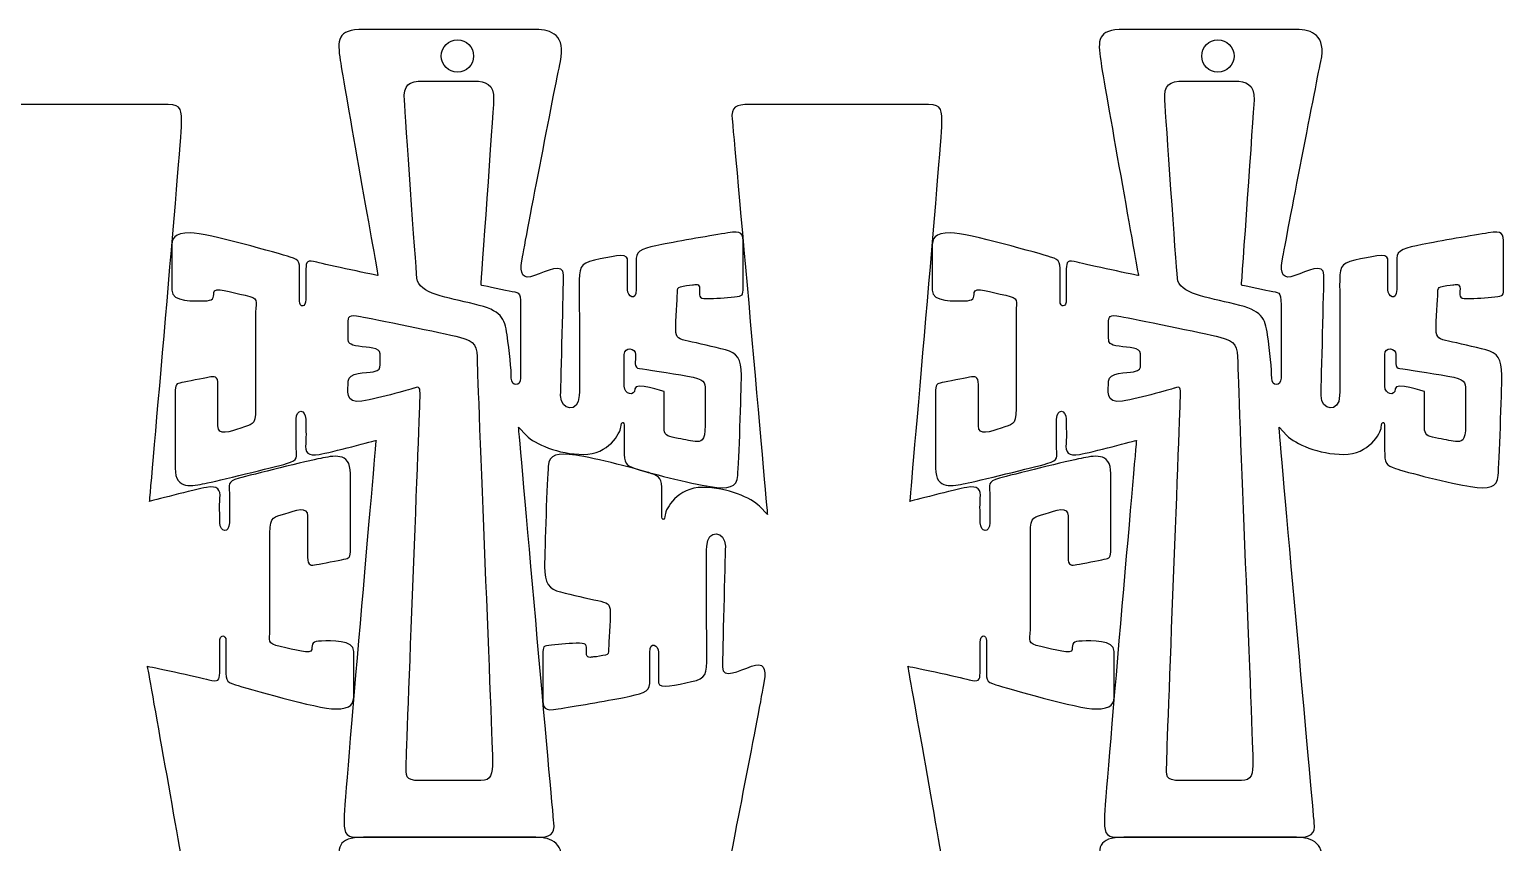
# Model space of a CAD drawing. Extents: x 0 to 3293, y 160 to 1701.
# Drawn here: x 1949 to 3293, y 960 to 1701 of the extents above; entities that cross this region are included whole.
import ezdxf

# ---------------------------------------------------------------- set-up
doc = ezdxf.new("R2010")
doc.units = 0
doc.layers.add('H0110_Printing_Least_9', color=7, linetype='CONTINUOUS')

msp = doc.modelspace()

# ---------------------------------------------------------------- linework, layer by layer
at = {"layer": 'H0110_Printing_Least_9', "color": 1}
for points in [[(2410.73324, 1700.665157), (2253.516244, 1700.665157)], [(3103.670722, 1700.665157), (2946.453726, 1700.665157)], [(2308.105242, 1653.687159), (2355.052241, 1653.687159)], [(3001.042725, 1653.687159), (3047.989724, 1653.687159)], [(2075.668248, 1632.312859), (1912.476252, 1632.312859)], [(2768.605831, 1632.312859), (2605.413835, 1632.312859)], [(2599.579235, 1465.796163), (2599.579235, 1505.023162)], [(3292.516718, 1465.796163), (3292.516718, 1505.023162)], [(2078.953248, 1501.938162), (2078.953248, 1463.151163)], [(2494.089238, 1463.592163), (2494.089238, 1491.580163)], [(2502.237237, 1492.241163), (2502.237237, 1463.812163)], [(2771.890731, 1501.938162), (2771.890731, 1463.151163)], [(3187.02672, 1463.592163), (3187.02672, 1491.580163)], [(3195.17472, 1492.241163), (3195.17472, 1463.812163)], [(2201.181245, 1482.544163), (2201.181245, 1454.777164)], [(2894.118728, 1482.544163), (2894.118728, 1454.777164)], [(2195.455245, 1453.234164), (2195.455245, 1474.831163)], [(2888.392728, 1453.234164), (2888.392728, 1474.831163)], [(2155.373246, 1443.097164), (2155.373246, 1355.166166)], [(2396.81324, 1449.934164), (2396.81324, 1383.017165)], [(2848.310729, 1443.097164), (2848.310729, 1355.166166)], [(3089.750723, 1449.934164), (3089.750723, 1383.017165)], [(2239.722244, 1419.296165), (2239.722244, 1432.519164)], [(2932.659727, 1419.296165), (2932.659727, 1432.519164)], [(2268.792243, 1395.054165), (2268.792243, 1405.192165)], [(2491.336238, 1375.661166), (2491.336238, 1404.420165)], [(2961.729726, 1395.054165), (2961.729726, 1405.192165)], [(3184.27372, 1375.661166), (3184.27372, 1404.420165)], [(2121.017247, 1339.519167), (2121.017247, 1377.077166)], [(2527.563237, 1337.977167), (2527.563237, 1370.813166)], [(2565.003236, 1372.355166), (2565.003236, 1339.740167)], [(2813.95473, 1339.519167), (2813.95473, 1377.077166)], [(3220.500719, 1337.977167), (3220.500719, 1370.813166)], [(3257.940719, 1372.355166), (3257.940719, 1339.740167)], [(2082.036248, 1369.270166), (2082.036248, 1300.953167)], [(2774.973731, 1369.270166), (2774.973731, 1300.953167)], [(2192.372245, 1318.583167), (2192.372245, 1345.690166)], [(2885.309728, 1318.583167), (2885.309728, 1345.690166)], [(2394.98524, 1338.197167), (2402.25224, 1330.704167)], [(2491.225238, 1338.638167), (2491.225238, 1317.702167)], [(3087.922723, 1338.197167), (3095.189723, 1330.704167)], [(3184.16272, 1338.638167), (3184.16272, 1317.702167)], [(2241.722244, 1227.699869), (2241.722244, 1296.016868)], [(2934.659827, 1227.699869), (2934.659827, 1296.016868)], [(2131.386247, 1278.386868), (2131.386247, 1251.279869)], [(2525.470837, 1258.331869), (2525.470837, 1279.267868)], [(2824.323829, 1278.386868), (2824.323829, 1251.279869)], [(2621.710834, 1258.772869), (2614.443835, 1266.265868)], [(2202.741245, 1257.450869), (2202.741245, 1219.89287)], [(2895.678828, 1257.450869), (2895.678828, 1219.89287)], [(2168.385246, 1153.872871), (2168.385246, 1241.803869)], [(2861.322828, 1153.872871), (2861.322828, 1241.803869)], [(2122.577247, 1114.425872), (2122.577247, 1142.192871)], [(2128.303247, 1143.735871), (2128.303247, 1122.138872)], [(2815.51483, 1114.425872), (2815.51483, 1142.192871)], [(2821.240829, 1143.735871), (2821.240829, 1122.138872)], [(2244.805244, 1095.032873), (2244.805244, 1133.818872)], [(2417.11684, 1131.173872), (2417.11684, 1091.946873)], [(2514.458837, 1104.728872), (2514.458837, 1133.157872)], [(2522.606837, 1133.377872), (2522.606837, 1105.389872)], [(2937.742827, 1095.032873), (2937.742827, 1133.818872)], [(2360.684241, 1016.335175), (2305.185242, 1016.335175)], [(3053.621724, 1016.335175), (2998.122725, 1016.335175)], [(2248.090244, 964.657176), (2411.28124, 964.657176)], [(2410.73324, 964.657376), (2253.516244, 964.657376)], [(2941.027726, 964.657176), (3104.218722, 964.657176)], [(3103.758422, 964.657376), (2946.541426, 964.657376)]]:
    msp.add_lwpolyline(points, dxfattribs=at)
for points in [[(2339.266242, 1691.219158)], [(3032.203724, 1691.219158)], [(2585.705235, 1515.382162)], [(3278.642718, 1515.382162)], [(2548.926236, 1384.917165)], [(3241.863719, 1384.917165)], [(2430.990839, 1081.587873)], [(2360.684241, 1016.335175)], [(3053.621724, 1016.335175)]]:
    msp.add_lwpolyline(points, close=True, dxfattribs=at)
for points in [[(2253.516244, 1700.665157), (2229.224244, 1700.665157), (2229.770244, 1691.105158), (2232.499244, 1672.260158)], [(2433.114239, 1671.440158), (2438.300239, 1695.475158), (2424.926239, 1700.665157), (2410.73324, 1700.665157)], [(2946.453726, 1700.665157), (2922.161727, 1700.665157), (2922.707727, 1691.105158), (2925.436727, 1672.260158)], [(3126.051722, 1671.440158), (3131.237722, 1695.475158), (3117.863722, 1700.665157), (3103.670722, 1700.665157)], [(2324.524242, 1676.478158), (2324.524242, 1684.619158), (2331.124242, 1691.219158), (2339.266242, 1691.219158)], [(2339.266242, 1691.219158), (2347.408241, 1691.219158), (2354.008241, 1684.619158), (2354.008241, 1676.478158)], [(3017.461725, 1676.478158), (3017.461725, 1684.619158), (3024.061724, 1691.219158), (3032.203724, 1691.219158)], [(3032.203724, 1691.219158), (3040.345724, 1691.219158), (3046.945724, 1684.619158), (3046.945724, 1676.478158)], [(2232.499244, 1672.260158), (2235.228244, 1653.414159), (2266.890243, 1476.427163), (2266.890243, 1476.427163)], [(2339.266242, 1661.737158), (2331.124242, 1661.737158), (2324.524242, 1668.337158), (2324.524242, 1676.478158)], [(2354.008241, 1676.478158), (2354.008241, 1668.337158), (2347.408241, 1661.737158), (2339.266242, 1661.737158)], [(2397.90424, 1489.810163), (2399.81524, 1501.282162), (2427.928239, 1647.405159), (2433.114239, 1671.440158)], [(2925.436727, 1672.260158), (2928.165727, 1653.414159), (2959.827726, 1476.427163), (2959.827726, 1476.427163)], [(3032.203724, 1661.737158), (3024.061724, 1661.737158), (3017.461725, 1668.337158), (3017.461725, 1676.478158)], [(3046.945724, 1676.478158), (3046.945724, 1668.337158), (3040.345724, 1661.737158), (3032.203724, 1661.737158)], [(3090.841723, 1489.810163), (3092.752723, 1501.282162), (3120.865722, 1647.405159), (3126.051722, 1671.440158)], [(2290.909243, 1635.933159), (2289.818243, 1650.136159), (2295.004243, 1653.687159), (2308.105242, 1653.687159)], [(2355.052241, 1653.687159), (2364.059241, 1653.687159), (2373.066241, 1650.956159), (2372.247241, 1636.480159)], [(2983.846725, 1635.933159), (2982.755725, 1650.136159), (2987.941725, 1653.687159), (3001.042725, 1653.687159)], [(3047.989724, 1653.687159), (3056.996724, 1653.687159), (3066.003723, 1650.956159), (3065.184723, 1636.480159)], [(2087.780248, 1613.80086), (2087.780248, 1626.582859), (2088.221248, 1632.312859), (2075.668248, 1632.312859)], [(2302.373242, 1473.969163), (2301.009242, 1487.898163), (2292.001243, 1621.731159), (2290.909243, 1635.933159)], [(2372.247241, 1636.480159), (2371.428241, 1622.004159), (2360.511241, 1467.960163), (2360.511241, 1467.960163)], [(2605.413835, 1632.312859), (2593.301835, 1632.312859), (2588.235835, 1630.108859), (2589.557835, 1618.86986)], [(2780.71783, 1613.80086), (2780.71783, 1626.582859), (2781.15883, 1632.312859), (2768.605831, 1632.312859)], [(2995.310725, 1473.969163), (2993.946725, 1487.898163), (2984.938725, 1621.731159), (2983.846725, 1635.933159)], [(3065.184723, 1636.480159), (3064.365723, 1622.004159), (3053.448724, 1467.960163), (3053.448724, 1467.960163)], [(2058.710249, 1270.672868), (2058.710249, 1270.672868), (2087.780248, 1601.01886), (2087.780248, 1613.80086)], [(2589.557835, 1618.86986), (2590.878835, 1607.63086), (2621.710834, 1258.772869), (2621.710834, 1258.772869)], [(2751.647831, 1270.672868), (2751.647831, 1270.672868), (2780.71783, 1601.01886), (2780.71783, 1613.80086)], [(2095.911248, 1515.382162), (2080.495248, 1515.382162), (2078.953248, 1510.312162), (2078.953248, 1501.938162)], [(2186.866245, 1493.343163), (2177.396246, 1496.208163), (2111.327247, 1515.382162), (2095.911248, 1515.382162)], [(2525.582237, 1504.802162), (2510.165237, 1501.717162), (2502.237237, 1499.954163), (2502.237237, 1492.241163)], [(2585.705235, 1515.382162), (2572.711236, 1513.179162), (2540.998236, 1507.888162), (2525.582237, 1504.802162)], [(2599.579235, 1505.023162), (2599.579235, 1514.940162), (2598.698235, 1517.584162), (2585.705235, 1515.382162)], [(2788.84873, 1515.382162), (2773.432731, 1515.382162), (2771.890731, 1510.312162), (2771.890731, 1501.938162)], [(2879.803728, 1493.343163), (2870.333728, 1496.208163), (2804.26473, 1515.382162), (2788.84873, 1515.382162)], [(3218.51972, 1504.802162), (3203.10272, 1501.717162), (3195.17472, 1499.954163), (3195.17472, 1492.241163)], [(3278.642718, 1515.382162), (3265.648718, 1513.179162), (3233.935719, 1507.888162), (3218.51972, 1504.802162)], [(3292.516718, 1505.023162), (3292.516718, 1514.940162), (3291.635718, 1517.584162), (3278.642718, 1515.382162)], [(2195.455245, 1474.831163), (2195.455245, 1488.715163), (2196.336245, 1490.478163), (2186.866245, 1493.343163)], [(2211.092245, 1488.715163), (2202.502245, 1491.139163), (2201.181245, 1489.156163), (2201.181245, 1482.544163)], [(2494.089238, 1491.580163), (2494.089238, 1497.530163), (2477.791238, 1493.343163), (2464.137238, 1490.478163)], [(2888.392728, 1474.831163), (2888.392728, 1488.715163), (2889.273728, 1490.478163), (2879.803728, 1493.343163)], [(2904.029727, 1488.715163), (2895.439728, 1491.139163), (2894.118728, 1489.156163), (2894.118728, 1482.544163)], [(3187.02672, 1491.580163), (3187.02672, 1497.530163), (3170.728721, 1493.343163), (3157.074721, 1490.478163)], [(2266.890243, 1476.427163), (2266.890243, 1476.427163), (2219.681245, 1486.291163), (2211.092245, 1488.715163)], [(2409.52024, 1476.427163), (2398.50824, 1472.293163), (2395.99424, 1478.339163), (2397.90424, 1489.810163)], [(2435.947239, 1477.255163), (2435.947239, 1488.274163), (2420.531239, 1480.561163), (2409.52024, 1476.427163)], [(2464.137238, 1490.478163), (2450.483239, 1487.613163), (2450.262239, 1483.426163), (2450.262239, 1466.897163)], [(2959.827726, 1476.427163), (2959.827726, 1476.427163), (2912.618727, 1486.291163), (2904.029727, 1488.715163)], [(3102.457722, 1476.427163), (3091.445723, 1472.293163), (3088.931723, 1478.339163), (3090.841723, 1489.810163)], [(3128.884722, 1477.255163), (3128.884722, 1488.274163), (3113.468722, 1480.561163), (3102.457722, 1476.427163)], [(3157.074721, 1490.478163), (3143.420721, 1487.613163), (3143.199721, 1483.426163), (3143.199721, 1466.897163)], [(2117.273247, 1461.168163), (2117.273247, 1466.457163), (2132.909247, 1461.168163), (2145.903246, 1458.523164)], [(2354.779241, 1450.480164), (2329.941242, 1456.489164), (2303.738242, 1460.039163), (2302.373242, 1473.969163)], [(2360.511241, 1467.960163), (2360.511241, 1467.960163), (2378.252241, 1464.136163), (2386.44024, 1462.497163)], [(2433.305239, 1367.066166), (2433.525239, 1380.950165), (2435.947239, 1466.236163), (2435.947239, 1477.255163)], [(2450.262239, 1466.897163), (2450.262239, 1450.369164), (2450.703239, 1383.154165), (2450.262239, 1367.066166)], [(2539.676237, 1460.286163), (2539.676237, 1464.694163), (2540.117236, 1465.796163), (2542.539236, 1466.236163)], [(2542.539236, 1466.236163), (2544.962236, 1466.677163), (2550.688236, 1467.999163), (2553.331236, 1467.999163)], [(2553.331236, 1467.999163), (2555.973236, 1467.999163), (2559.937236, 1469.983163), (2559.937236, 1464.253163)], [(2559.937236, 1464.253163), (2559.937236, 1458.523164), (2558.396236, 1455.438164), (2566.324236, 1455.438164)], [(2591.651235, 1457.201164), (2599.579235, 1458.082164), (2599.579235, 1457.862164), (2599.579235, 1465.796163)], [(2810.21073, 1461.168163), (2810.21073, 1466.457163), (2825.846729, 1461.168163), (2838.840729, 1458.523164)], [(3047.716724, 1450.480164), (3022.878724, 1456.489164), (2996.675725, 1460.039163), (2995.310725, 1473.969163)], [(3053.448724, 1467.960163), (3053.448724, 1467.960163), (3071.189723, 1464.136163), (3079.377723, 1462.497163)], [(3126.242722, 1367.066166), (3126.462722, 1380.950165), (3128.884722, 1466.236163), (3128.884722, 1477.255163)], [(3143.199721, 1466.897163), (3143.199721, 1450.369164), (3143.640721, 1383.154165), (3143.199721, 1367.066166)], [(3232.613719, 1460.286163), (3232.613719, 1464.694163), (3233.054719, 1465.796163), (3235.476719, 1466.236163)], [(3235.476719, 1466.236163), (3237.899719, 1466.677163), (3243.625719, 1467.999163), (3246.268719, 1467.999163)], [(3246.268719, 1467.999163), (3248.910719, 1467.999163), (3252.874719, 1469.983163), (3252.874719, 1464.253163)], [(3252.874719, 1464.253163), (3252.874719, 1458.523164), (3251.333719, 1455.438164), (3259.261719, 1455.438164)], [(3284.588718, 1457.201164), (3292.516718, 1458.082164), (3292.516718, 1457.862164), (3292.516718, 1465.796163)], [(2078.953248, 1463.151163), (2078.953248, 1451.912164), (2099.875248, 1453.454164), (2108.244247, 1453.454164)], [(2108.244247, 1453.454164), (2116.612247, 1453.454164), (2117.273247, 1455.879164), (2117.273247, 1461.168163)], [(2145.903246, 1458.523164), (2158.897246, 1455.879164), (2155.373246, 1453.454164), (2155.373246, 1443.097164)], [(2201.181245, 1454.777164), (2201.181245, 1446.843164), (2195.455245, 1447.284164), (2195.455245, 1453.234164)], [(2386.44024, 1462.497163), (2394.62924, 1460.859163), (2396.81324, 1462.497163), (2396.81324, 1449.934164)], [(2502.237237, 1463.812163), (2502.237237, 1452.353164), (2494.089238, 1457.642164), (2494.089238, 1463.592163)], [(2538.134237, 1427.009164), (2537.915237, 1434.502164), (2539.676237, 1455.879164), (2539.676237, 1460.286163)], [(2566.324236, 1455.438164), (2574.253236, 1455.438164), (2583.722235, 1456.319164), (2591.651235, 1457.201164)], [(2771.890731, 1463.151163), (2771.890731, 1451.912164), (2792.81273, 1453.454164), (2801.18173, 1453.454164)], [(2801.18173, 1453.454164), (2809.54973, 1453.454164), (2810.21073, 1455.879164), (2810.21073, 1461.168163)], [(2838.840729, 1458.523164), (2851.834729, 1455.879164), (2848.310729, 1453.454164), (2848.310729, 1443.097164)], [(2894.118728, 1454.777164), (2894.118728, 1446.843164), (2888.392728, 1447.284164), (2888.392728, 1453.234164)], [(3079.377723, 1462.497163), (3087.566723, 1460.859163), (3089.750723, 1462.497163), (3089.750723, 1449.934164)], [(3195.17472, 1463.812163), (3195.17472, 1452.353164), (3187.02672, 1457.642164), (3187.02672, 1463.592163)], [(3231.071719, 1427.009164), (3230.852719, 1434.502164), (3232.613719, 1455.879164), (3232.613719, 1460.286163)], [(3259.261719, 1455.438164), (3267.190718, 1455.438164), (3276.659718, 1456.319164), (3284.588718, 1457.201164)], [(2239.722244, 1432.519164), (2239.722244, 1439.791164), (2239.942244, 1441.113164), (2250.953244, 1439.130164)], [(2250.953244, 1439.130164), (2261.965243, 1437.146164), (2326.272242, 1424.144164), (2341.028241, 1420.398164)], [(2384.53024, 1422.518164), (2382.34624, 1437.916164), (2379.617241, 1444.471164), (2354.779241, 1450.480164)], [(2932.659727, 1432.519164), (2932.659727, 1439.791164), (2932.879727, 1441.113164), (2943.890726, 1439.130164)], [(2943.890726, 1439.130164), (2954.902726, 1437.146164), (3019.209725, 1424.144164), (3033.965724, 1420.398164)], [(3077.467723, 1422.518164), (3075.283723, 1437.916164), (3072.554723, 1444.471164), (3047.716724, 1450.480164)], [(2549.587236, 1416.651165), (2540.998236, 1418.414165), (2538.355237, 1419.516165), (2538.134237, 1427.009164)], [(3242.524719, 1416.651165), (3233.935719, 1418.414165), (3231.292719, 1419.516165), (3231.071719, 1427.009164)], [(2249.191244, 1412.023165), (2240.382244, 1413.566165), (2239.722244, 1414.888165), (2239.722244, 1419.296165)], [(2268.792243, 1405.192165), (2268.792243, 1411.362165), (2258.001244, 1410.481165), (2249.191244, 1412.023165)], [(2341.028241, 1420.398164), (2355.783241, 1416.651165), (2357.325241, 1412.023165), (2357.325241, 1397.699165)], [(2388.35124, 1383.017165), (2388.35124, 1390.938165), (2386.71424, 1407.121165), (2384.53024, 1422.518164)], [(2491.336238, 1404.420165), (2491.336238, 1412.023165), (2501.576237, 1410.701165), (2501.576237, 1404.420165)], [(2583.502235, 1408.718165), (2572.931236, 1411.362165), (2558.176236, 1414.888165), (2549.587236, 1416.651165)], [(2942.128726, 1412.023165), (2933.319727, 1413.566165), (2932.659727, 1414.888165), (2932.659727, 1419.296165)], [(2961.729726, 1405.192165), (2961.729726, 1411.362165), (2950.938726, 1410.481165), (2942.128726, 1412.023165)], [(3033.965724, 1420.398164), (3048.720724, 1416.651165), (3050.262724, 1412.023165), (3050.262724, 1397.699165)], [(3081.288723, 1383.017165), (3081.288723, 1390.938165), (3079.651723, 1407.121165), (3077.467723, 1422.518164)], [(3184.27372, 1404.420165), (3184.27372, 1412.023165), (3194.51372, 1410.701165), (3194.51372, 1404.420165)], [(3276.439718, 1408.718165), (3265.868718, 1411.362165), (3251.113719, 1414.888165), (3242.524719, 1416.651165)], [(2357.325241, 1397.699165), (2357.325241, 1383.374165), (2371.255241, 1045.260174), (2371.255241, 1033.855174)], [(2501.576237, 1404.420165), (2501.576237, 1398.140165), (2499.814238, 1392.410165), (2505.100237, 1391.749165)], [(2598.038235, 1385.578165), (2598.038235, 1400.784165), (2594.073235, 1406.073165), (2583.502235, 1408.718165)], [(3050.262724, 1397.699165), (3050.262724, 1383.374165), (3064.192723, 1045.260174), (3064.192723, 1033.855174)], [(3194.51372, 1404.420165), (3194.51372, 1398.140165), (3192.75172, 1392.410165), (3198.03772, 1391.749165)], [(3290.975718, 1385.578165), (3290.975718, 1400.784165), (3287.010718, 1406.073165), (3276.439718, 1408.718165)], [(2112.868247, 1383.815165), (2107.803247, 1382.713165), (2092.827248, 1380.069165), (2087.982248, 1378.967166)], [(2121.017247, 1377.077166), (2121.017247, 1385.104165), (2117.934247, 1384.917165), (2112.868247, 1383.815165)], [(2239.722244, 1380.289165), (2239.722244, 1388.223165), (2256.239244, 1387.782165), (2262.405243, 1388.884165)], [(2262.405243, 1388.884165), (2268.572243, 1389.986165), (2268.792243, 1392.189165), (2268.792243, 1395.054165)], [(2505.100237, 1391.749165), (2510.385237, 1391.088165), (2533.069237, 1387.562165), (2548.926236, 1384.917165)], [(2548.926236, 1384.917165), (2564.783236, 1382.272165), (2565.003236, 1379.187166), (2565.003236, 1372.355166)], [(2594.734235, 1294.342168), (2595.615235, 1305.361167), (2598.038235, 1370.372166), (2598.038235, 1385.578165)], [(2805.80573, 1383.815165), (2800.74073, 1382.713165), (2785.76473, 1380.069165), (2780.91973, 1378.967166)], [(2813.95473, 1377.077166), (2813.95473, 1385.104165), (2810.87173, 1384.917165), (2805.80573, 1383.815165)], [(2932.659727, 1380.289165), (2932.659727, 1388.223165), (2949.176726, 1387.782165), (2955.342726, 1388.884165)], [(2955.342726, 1388.884165), (2961.509726, 1389.986165), (2961.729726, 1392.189165), (2961.729726, 1395.054165)], [(3198.03772, 1391.749165), (3203.32272, 1391.088165), (3226.006719, 1387.562165), (3241.863719, 1384.917165)], [(3241.863719, 1384.917165), (3257.720719, 1382.272165), (3257.940719, 1379.187166), (3257.940719, 1372.355166)], [(3287.671718, 1294.342168), (3288.552718, 1305.361167), (3290.975718, 1370.372166), (3290.975718, 1385.578165)], [(2087.982248, 1378.967166), (2083.137248, 1377.865166), (2082.036248, 1377.865166), (2082.036248, 1369.270166)], [(2252.275244, 1361.998166), (2236.198244, 1359.353166), (2239.722244, 1372.355166), (2239.722244, 1380.289165)], [(2299.900243, 1373.843166), (2299.900243, 1373.843166), (2268.352243, 1364.642166), (2252.275244, 1361.998166)], [(2305.185242, 1366.901166), (2305.185242, 1374.339166), (2305.185242, 1375.826166), (2299.900243, 1373.843166)], [(2396.81324, 1383.017165), (2396.81324, 1375.097166), (2388.35124, 1375.097166), (2388.35124, 1383.017165)], [(2500.916237, 1373.182166), (2500.916237, 1366.240166), (2491.336238, 1367.893166), (2491.336238, 1375.661166)], [(2527.563237, 1370.813166), (2527.563237, 1370.813166), (2500.916237, 1380.124165), (2500.916237, 1373.182166)], [(2780.91973, 1378.967166), (2776.074731, 1377.865166), (2774.973731, 1377.865166), (2774.973731, 1369.270166)], [(2945.212726, 1361.998166), (2929.135727, 1359.353166), (2932.659727, 1372.355166), (2932.659727, 1380.289165)], [(2992.837725, 1373.843166), (2992.837725, 1373.843166), (2961.289726, 1364.642166), (2945.212726, 1361.998166)], [(2998.122725, 1366.901166), (2998.122725, 1374.339166), (2998.122725, 1375.826166), (2992.837725, 1373.843166)], [(3089.750723, 1383.017165), (3089.750723, 1375.097166), (3081.288723, 1375.097166), (3081.288723, 1383.017165)], [(3193.85372, 1373.182166), (3193.85372, 1366.240166), (3184.27372, 1367.893166), (3184.27372, 1375.661166)], [(3220.500719, 1370.813166), (3220.500719, 1370.813166), (3193.85372, 1380.124165), (3193.85372, 1373.182166)], [(2292.632243, 1031.542174), (2292.632243, 1042.285174), (2305.185242, 1359.463166), (2305.185242, 1366.901166)], [(2450.262239, 1367.066166), (2449.822239, 1350.979166), (2433.084239, 1353.183166), (2433.305239, 1367.066166)], [(2985.569725, 1031.542174), (2985.569725, 1042.285174), (2998.122725, 1359.463166), (2998.122725, 1366.901166)], [(3143.199721, 1367.066166), (3142.759721, 1350.979166), (3126.021722, 1353.183166), (3126.242722, 1367.066166)], [(2155.373246, 1355.166166), (2155.373246, 1338.858167), (2151.629246, 1341.062166), (2141.719246, 1337.536167)], [(2192.372245, 1345.690166), (2192.372245, 1355.827166), (2200.961245, 1354.505166), (2200.961245, 1345.690166)], [(2200.961245, 1345.690166), (2200.961245, 1336.875167), (2201.622245, 1331.586167), (2200.961245, 1323.432167)], [(2488.142238, 1338.417167), (2488.582238, 1343.927166), (2491.225238, 1344.368166), (2491.225238, 1338.638167)], [(2848.310729, 1355.166166), (2848.310729, 1338.858167), (2844.566729, 1341.062166), (2834.656729, 1337.536167)], [(2885.309728, 1345.690166), (2885.309728, 1355.827166), (2893.898728, 1354.505166), (2893.898728, 1345.690166)], [(2893.898728, 1345.690166), (2893.898728, 1336.875167), (2894.559728, 1331.586167), (2893.898728, 1323.432167)], [(3181.07972, 1338.417167), (3181.51972, 1343.927166), (3184.16272, 1344.368166), (3184.16272, 1338.638167)], [(2141.719246, 1337.536167), (2131.808247, 1334.010167), (2121.017247, 1330.043167), (2121.017247, 1339.519167)], [(2427.138239, 978.100176), (2425.817239, 989.339175), (2394.98524, 1338.197167), (2394.98524, 1338.197167)], [(2402.25224, 1330.704167), (2409.52024, 1323.211167), (2431.102239, 1313.499167), (2454.006239, 1313.499167)], [(2454.006239, 1313.499167), (2476.911238, 1313.499167), (2487.702238, 1332.908167), (2488.142238, 1338.417167)], [(2537.474237, 1328.721167), (2529.766237, 1330.263167), (2527.563237, 1331.365167), (2527.563237, 1337.977167)], [(2565.003236, 1339.740167), (2565.003236, 1325.195167), (2561.039236, 1324.754167), (2555.753236, 1325.415167)], [(2834.656729, 1337.536167), (2824.745729, 1334.010167), (2813.95473, 1330.043167), (2813.95473, 1339.519167)], [(3120.075722, 978.100176), (3118.754722, 989.339175), (3087.922723, 1338.197167), (3087.922723, 1338.197167)], [(3095.189723, 1330.704167), (3102.457722, 1323.211167), (3124.039722, 1313.499167), (3146.943721, 1313.499167)], [(3146.943721, 1313.499167), (3169.848721, 1313.499167), (3180.63972, 1332.908167), (3181.07972, 1338.417167)], [(3230.411719, 1328.721167), (3222.703719, 1330.263167), (3220.500719, 1331.365167), (3220.500719, 1337.977167)], [(3257.940719, 1339.740167), (3257.940719, 1325.195167), (3253.976719, 1324.754167), (3248.690719, 1325.415167)], [(2183.563245, 1305.140167), (2195.015245, 1308.226167), (2192.372245, 1311.531167), (2192.372245, 1318.583167)], [(2200.961245, 1323.432167), (2200.300245, 1315.278167), (2202.943245, 1311.752167), (2213.294245, 1313.499167)], [(2213.294245, 1313.499167), (2223.645244, 1315.246167), (2265.048243, 1326.297167), (2265.048243, 1326.297167)], [(2241.722244, 1296.016868), (2241.722244, 1316.731867), (2225.425244, 1311.883867), (2214.633245, 1309.900867)], [(2265.048243, 1326.297167), (2265.048243, 1326.297167), (2235.978244, 995.951175), (2235.978244, 983.169175)], [(2491.225238, 1317.702167), (2491.225238, 1304.920167), (2492.547238, 1303.818167), (2501.136237, 1300.733167)], [(2555.753236, 1325.415167), (2550.468236, 1326.076167), (2545.182236, 1327.178167), (2537.474237, 1328.721167)], [(2876.500728, 1305.140167), (2887.952728, 1308.226167), (2885.309728, 1311.531167), (2885.309728, 1318.583167)], [(2893.898728, 1323.432167), (2893.237728, 1315.278167), (2895.880728, 1311.752167), (2906.231727, 1313.499167)], [(2906.231727, 1313.499167), (2916.582727, 1315.246167), (2957.985726, 1326.297167), (2957.985726, 1326.297167)], [(2934.659827, 1296.016868), (2934.659827, 1316.731867), (2918.362827, 1311.883867), (2907.570827, 1309.900867)], [(2957.985726, 1326.297167), (2957.985726, 1326.297167), (2928.915727, 995.951175), (2928.915727, 983.169175)], [(3184.16272, 1317.702167), (3184.16272, 1304.920167), (3185.48472, 1303.818167), (3194.07372, 1300.733167)], [(3248.690719, 1325.415167), (3243.405719, 1326.076167), (3238.119719, 1327.178167), (3230.411719, 1328.721167)], [(2109.124247, 1287.069168), (2119.916247, 1289.053168), (2172.111246, 1302.055167), (2183.563245, 1305.140167)], [(2214.633245, 1309.900867), (2203.842245, 1307.916867), (2151.647246, 1294.914868), (2140.195246, 1291.829868)], [(2447.067839, 1312.765867), (2430.109839, 1315.189867), (2422.842839, 1313.646867), (2421.961839, 1302.627867)], [(2515.559837, 1296.236868), (2506.970837, 1299.322868), (2464.025838, 1310.340867), (2447.067839, 1312.765867)], [(2802.06173, 1287.069168), (2812.85373, 1289.053168), (2865.048728, 1302.055167), (2876.500728, 1305.140167)], [(2907.570827, 1309.900867), (2896.779828, 1307.916867), (2844.584829, 1294.914868), (2833.132829, 1291.829868)], [(2082.036248, 1300.953167), (2082.036248, 1280.238168), (2098.333248, 1285.086168), (2109.124247, 1287.069168)], [(2140.195246, 1291.829868), (2128.743247, 1288.744868), (2131.386247, 1285.438868), (2131.386247, 1278.386868)], [(2421.961839, 1302.627867), (2421.080839, 1291.608868), (2418.65784, 1226.597869), (2418.65784, 1211.39187)], [(2501.136237, 1300.733167), (2509.725237, 1297.647168), (2552.670236, 1286.629168), (2569.628236, 1284.204168)], [(2525.470837, 1279.267868), (2525.470837, 1292.049868), (2524.148837, 1293.151868), (2515.559837, 1296.236868)], [(2569.628236, 1284.204168), (2586.586235, 1281.780168), (2593.853235, 1283.323168), (2594.734235, 1294.342168)], [(2774.973731, 1300.953167), (2774.973731, 1280.238168), (2791.27073, 1285.086168), (2802.06173, 1287.069168)], [(2833.132829, 1291.829868), (2821.680829, 1288.744868), (2824.323829, 1285.438868), (2824.323829, 1278.386868)], [(3194.07372, 1300.733167), (3202.66272, 1297.647168), (3245.607719, 1286.629168), (3262.565718, 1284.204168)], [(3262.565718, 1284.204168), (3279.523718, 1281.780168), (3286.790718, 1283.323168), (3287.671718, 1294.342168)], [(2110.464247, 1283.470868), (2100.113247, 1281.724868), (2058.710249, 1270.672868), (2058.710249, 1270.672868)], [(2122.797247, 1273.537868), (2123.458247, 1281.691868), (2120.815247, 1285.217868), (2110.464247, 1283.470868)], [(2562.689836, 1283.470868), (2539.784837, 1283.470868), (2528.993837, 1264.061868), (2528.553837, 1258.552869)], [(2614.443835, 1266.265868), (2607.175835, 1273.758868), (2585.593835, 1283.470868), (2562.689836, 1283.470868)], [(2803.40183, 1283.470868), (2793.05083, 1281.724868), (2751.647831, 1270.672868), (2751.647831, 1270.672868)], [(2815.73483, 1273.537868), (2816.39583, 1281.691868), (2813.75283, 1285.217868), (2803.40183, 1283.470868)], [(2122.797247, 1251.279869), (2122.797247, 1260.094868), (2122.136247, 1265.383868), (2122.797247, 1273.537868)], [(2182.039245, 1259.433869), (2191.950245, 1262.959868), (2202.741245, 1266.926868), (2202.741245, 1257.450869)], [(2815.73483, 1251.279869), (2815.73483, 1260.094868), (2815.07383, 1265.383868), (2815.73483, 1273.537868)], [(2874.976828, 1259.433869), (2884.887828, 1262.959868), (2895.678828, 1266.926868), (2895.678828, 1257.450869)], [(2131.386247, 1251.279869), (2131.386247, 1241.142869), (2122.797247, 1242.464869), (2122.797247, 1251.279869)], [(2168.385246, 1241.803869), (2168.385246, 1258.111869), (2172.129246, 1255.907869), (2182.039245, 1259.433869)], [(2528.553837, 1258.552869), (2528.112837, 1253.042869), (2525.470837, 1252.602869), (2525.470837, 1258.331869)], [(2824.323829, 1251.279869), (2824.323829, 1241.142869), (2815.73483, 1242.464869), (2815.73483, 1251.279869)], [(2861.322828, 1241.803869), (2861.322828, 1258.111869), (2865.066828, 1255.907869), (2874.976828, 1259.433869)], [(2566.433836, 1229.903869), (2566.873836, 1245.990869), (2583.611835, 1243.786869), (2583.390835, 1229.903869)], [(2235.776244, 1218.00287), (2240.621244, 1219.10487), (2241.722244, 1219.10487), (2241.722244, 1227.699869)], [(2566.433836, 1130.072872), (2566.433836, 1146.600871), (2565.992836, 1213.81587), (2566.433836, 1229.903869)], [(2583.390835, 1229.903869), (2583.170835, 1216.01987), (2580.747835, 1130.733872), (2580.747835, 1119.714872)], [(2928.713827, 1218.00287), (2933.558827, 1219.10487), (2934.659827, 1219.10487), (2934.659827, 1227.699869)], [(2202.741245, 1219.89287), (2202.741245, 1211.86587), (2205.824245, 1212.05287), (2210.890245, 1213.15487)], [(2210.890245, 1213.15487), (2215.955245, 1214.25687), (2230.931244, 1216.90087), (2235.776244, 1218.00287)], [(2418.65784, 1211.39187), (2418.65784, 1196.18587), (2422.622839, 1190.89687), (2433.193839, 1188.25187)], [(2895.678828, 1219.89287), (2895.678828, 1211.86587), (2898.761828, 1212.05287), (2903.826827, 1213.15487)], [(2903.826827, 1213.15487), (2908.892827, 1214.25687), (2923.867827, 1216.90087), (2928.713827, 1218.00287)], [(2433.193839, 1188.25187), (2443.764839, 1185.60787), (2458.519839, 1182.08187), (2467.108838, 1180.31887)], [(2467.108838, 1180.31887), (2475.697838, 1178.555871), (2478.340838, 1177.453871), (2478.560838, 1169.960871)], [(2478.560838, 1169.960871), (2478.781838, 1162.467871), (2477.019838, 1141.090871), (2477.019838, 1136.683872)], [(2122.577247, 1142.192871), (2122.577247, 1150.126871), (2128.303247, 1149.685871), (2128.303247, 1143.735871)], [(2177.855246, 1138.446872), (2164.861246, 1141.090871), (2168.385246, 1143.515871), (2168.385246, 1153.872871)], [(2215.514245, 1143.515871), (2207.146245, 1143.515871), (2206.485245, 1141.090871), (2206.485245, 1135.801872)], [(2244.805244, 1133.818872), (2244.805244, 1145.057871), (2223.883244, 1143.515871), (2215.514245, 1143.515871)], [(2514.458837, 1133.157872), (2514.458837, 1144.617871), (2522.606837, 1139.328872), (2522.606837, 1133.377872)], [(2815.51483, 1142.192871), (2815.51483, 1150.126871), (2821.240829, 1149.685871), (2821.240829, 1143.735871)], [(2870.792828, 1138.446872), (2857.798829, 1141.090871), (2861.322828, 1143.515871), (2861.322828, 1153.872871)], [(2908.451827, 1143.515871), (2900.083827, 1143.515871), (2899.422828, 1141.090871), (2899.422828, 1135.801872)], [(2937.742827, 1133.818872), (2937.742827, 1145.057871), (2916.820827, 1143.515871), (2908.451827, 1143.515871)], [(2206.485245, 1135.801872), (2206.485245, 1130.512872), (2190.849245, 1135.801872), (2177.855246, 1138.446872)], [(2425.044839, 1139.768872), (2417.11684, 1138.887872), (2417.11684, 1139.107872), (2417.11684, 1131.173872)], [(2450.371839, 1141.531871), (2442.442839, 1141.531871), (2432.972839, 1140.650871), (2425.044839, 1139.768872)], [(2456.757839, 1132.716872), (2456.757839, 1138.446872), (2458.299839, 1141.531871), (2450.371839, 1141.531871)], [(2463.364838, 1128.970872), (2460.721838, 1128.970872), (2456.757839, 1126.986872), (2456.757839, 1132.716872)], [(2474.156838, 1130.733872), (2471.733838, 1130.292872), (2466.007838, 1128.970872), (2463.364838, 1128.970872)], [(2477.019838, 1136.683872), (2477.019838, 1132.275872), (2476.578838, 1131.173872), (2474.156838, 1130.733872)], [(2552.558836, 1106.491872), (2566.212836, 1109.356872), (2566.433836, 1113.543872), (2566.433836, 1130.072872)], [(2899.422828, 1135.801872), (2899.422828, 1130.512872), (2883.785828, 1135.801872), (2870.792828, 1138.446872)], [(2091.259248, 924.710877), (2088.529248, 943.555876), (2056.868249, 1120.542872), (2056.868249, 1120.542872)], [(2056.868249, 1120.542872), (2056.868249, 1120.542872), (2104.078247, 1110.678872), (2112.667247, 1108.254872)], [(2128.303247, 1122.138872), (2128.303247, 1108.254872), (2127.422247, 1106.491872), (2136.892247, 1103.626872)], [(2580.747835, 1119.714872), (2580.747835, 1108.695872), (2596.164835, 1116.408872), (2607.175835, 1120.542872)], [(2607.175835, 1120.542872), (2618.187835, 1124.676872), (2620.701834, 1118.630872), (2618.791835, 1107.159872)], [(2784.19683, 924.710877), (2781.46683, 943.555876), (2749.805831, 1120.542872), (2749.805831, 1120.542872)], [(2749.805831, 1120.542872), (2749.805831, 1120.542872), (2797.01483, 1110.678872), (2805.60483, 1108.254872)], [(2821.240829, 1122.138872), (2821.240829, 1108.254872), (2820.359829, 1106.491872), (2829.829829, 1103.626872)], [(2112.667247, 1108.254872), (2121.256247, 1105.830872), (2122.577247, 1107.813872), (2122.577247, 1114.425872)], [(2136.892247, 1103.626872), (2146.362246, 1100.761872), (2212.431245, 1081.587873), (2227.847244, 1081.587873)], [(2491.113838, 1092.167873), (2506.530837, 1095.252873), (2514.458837, 1097.015873), (2514.458837, 1104.728872)], [(2522.606837, 1105.389872), (2522.606837, 1099.439873), (2538.904837, 1103.626872), (2552.558836, 1106.491872)], [(2618.791835, 1107.159872), (2616.880835, 1095.687873), (2588.766835, 949.564876), (2583.581835, 925.529877)], [(2805.60483, 1108.254872), (2814.19283, 1105.830872), (2815.51483, 1107.813872), (2815.51483, 1114.425872)], [(2829.829829, 1103.626872), (2839.299829, 1100.761872), (2905.368827, 1081.587873), (2920.784827, 1081.587873)], [(2227.847244, 1081.587873), (2243.264244, 1081.587873), (2244.805244, 1086.657873), (2244.805244, 1095.032873)], [(2417.11684, 1091.946873), (2417.11684, 1082.029873), (2417.99784, 1079.385873), (2430.990839, 1081.587873)], [(2430.990839, 1081.587873), (2443.984839, 1083.790873), (2475.697838, 1089.081873), (2491.113838, 1092.167873)], [(2920.784827, 1081.587873), (2936.200827, 1081.587873), (2937.742827, 1086.657873), (2937.742827, 1095.032873)], [(2305.185242, 1016.335175), (2290.815243, 1016.335175), (2292.632243, 1020.798174), (2292.632243, 1031.542174)], [(2371.255241, 1033.855174), (2371.255241, 1022.451174), (2370.098241, 1016.335175), (2360.684241, 1016.335175)], [(2998.122725, 1016.335175), (2983.752725, 1016.335175), (2985.569725, 1020.798174), (2985.569725, 1031.542174)], [(3064.192723, 1033.855174), (3064.192723, 1022.451174), (3063.035723, 1016.335175), (3053.621724, 1016.335175)], [(2235.978244, 983.169175), (2235.978244, 970.387176), (2235.537244, 964.657176), (2248.090244, 964.657176)], [(2928.915727, 983.169175), (2928.915727, 970.387176), (2928.474727, 964.657176), (2941.027726, 964.657176)], [(2411.28124, 964.657176), (2423.395239, 964.657176), (2428.459239, 966.861176), (2427.138239, 978.100176)], [(3104.218722, 964.657176), (3116.332722, 964.657176), (3121.396722, 966.861176), (3120.075722, 978.100176)], [(2253.516244, 964.657376), (2229.224244, 964.657376), (2229.770244, 955.097376), (2232.499244, 936.251377)], [(2433.114239, 935.432377), (2438.300239, 959.467376), (2424.926239, 964.657376), (2410.73324, 964.657376)], [(2946.541426, 964.657376), (2922.249427, 964.657376), (2922.794427, 955.097376), (2925.524427, 936.251377)], [(3126.139422, 935.432377), (3131.325422, 959.467376), (3117.951422, 964.657376), (3103.758422, 964.657376)]]:
    msp.add_open_spline(points, degree=3, dxfattribs=at)

doc.saveas('drawing.dxf')
